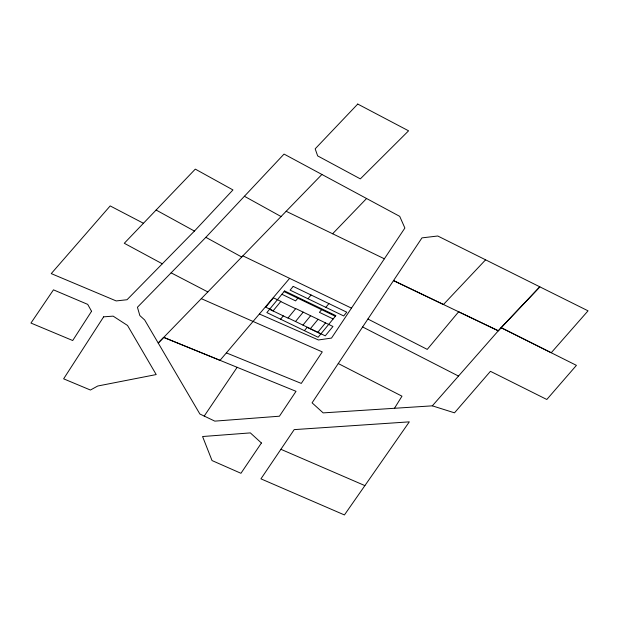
<?xml version="1.0" encoding="UTF-8"?>
<svg xmlns="http://www.w3.org/2000/svg" width="619" height="619" viewBox="0 0 619 619"><rect width="100%" height="100%" fill="white"/><g stroke="black" fill="none" stroke-linecap="round" stroke-linejoin="round"><path stroke-width="0.93" d="M394.473 408.285L401.979 396.175L338.26 363.539M259.384 313.988L318.421 339.97L331.513 338.075L404.88 228.032L399.719 216.356L284.051 154.077L205.856 237.325L137.433 307.256L139.84 315.566L144.676 319.977L199.875 414.003L204.216 416.076L237.154 367.307M364.893 485.613L409.314 421.856L294.195 429.617L260.939 478.843L344.427 514.946L364.893 485.613L280.902 449.301M273.041 310.939L280.879 301.391L273.436 297.809L265.737 307.179L273.18 310.761M280.585 319.195L283.309 315.883M297.816 298.203L295.619 300.88L281.893 294.273M307.968 298.745L311.048 294.992M295.503 321.516L303.202 312.138M302.946 325.099L310.637 315.721M304.393 330.662L307.117 327.35L320.843 333.958M321.625 309.67L319.427 312.347L333.154 318.963M325.826 307.341L328.906 303.596M310.382 328.681L318.081 319.303M317.826 332.264L325.524 322.894M289.638 278.357L220.024 360.351L163.702 337.378L158.209 343.042L321.903 174.473M432.325 405.84L501.065 327.66L539.845 286.845L588.05 310.831L551.227 352.76L501.065 327.66L576.428 365.357L546.817 399.487L490.441 371.315L454.493 412.834L432.325 405.84L323.164 412.888L312.077 402.837L421.965 237.882L437.772 236.001L539.845 286.845L498.31 330.786L458.633 311.79L427.242 349.395L367.918 319.033M143.438 223.273L110.182 205.926L51.245 273.606L116.186 300.927L127.034 299.728L194.436 231.065L232.953 189.932L195.302 169.119L124.287 243.275L162.317 263.802M485.598 259.818L443.459 304.509L393.506 280.585L498.31 330.786M332.62 233.758L366.564 198.521M226.361 352.884L301.283 383.416L322.275 351.909L201.291 298.652M163.702 337.378L296.021 391.316L279.424 416.208L214.808 421.129L204.216 416.076M242.872 255.848L351.476 308.138M284.09 291.595L335.351 316.286M280.732 301.561L295.619 308.726M288.059 317.934L325.269 335.846L332.96 326.476L295.758 308.556L287.92 318.104L269.575 309.268M286.148 211.28L384.376 258.796M362.633 326.971L458.501 376.073M171.115 272.84L207.837 291.936M156.12 210.042L194.436 231.065M205.856 237.325L241.735 257.017M244.35 196.238L281.065 216.542M91.558 311.272L72.702 340.527L30.95 323.056L53.466 289.847L87.712 304.378L91.558 311.272M103.644 316.835L63.633 378.828L90.42 390.032L97.74 386.016L156.205 374.565L127.522 325.455L113.138 316.139L103.644 316.835M261.419 442.995L240.946 473.295L212.031 460.559L202.575 436.527L250.355 432.898L261.419 442.995M284.616 290.961L266.859 312.587L318.12 337.27L335.877 315.644L284.616 290.961M293.189 286.396L290.11 290.141L343.684 315.945L346.764 312.193L293.189 286.396M357.743 104.054L315.179 148.831L317.655 155.895L360.335 178.876L408.579 130.818L357.743 104.054"/></g></svg>
